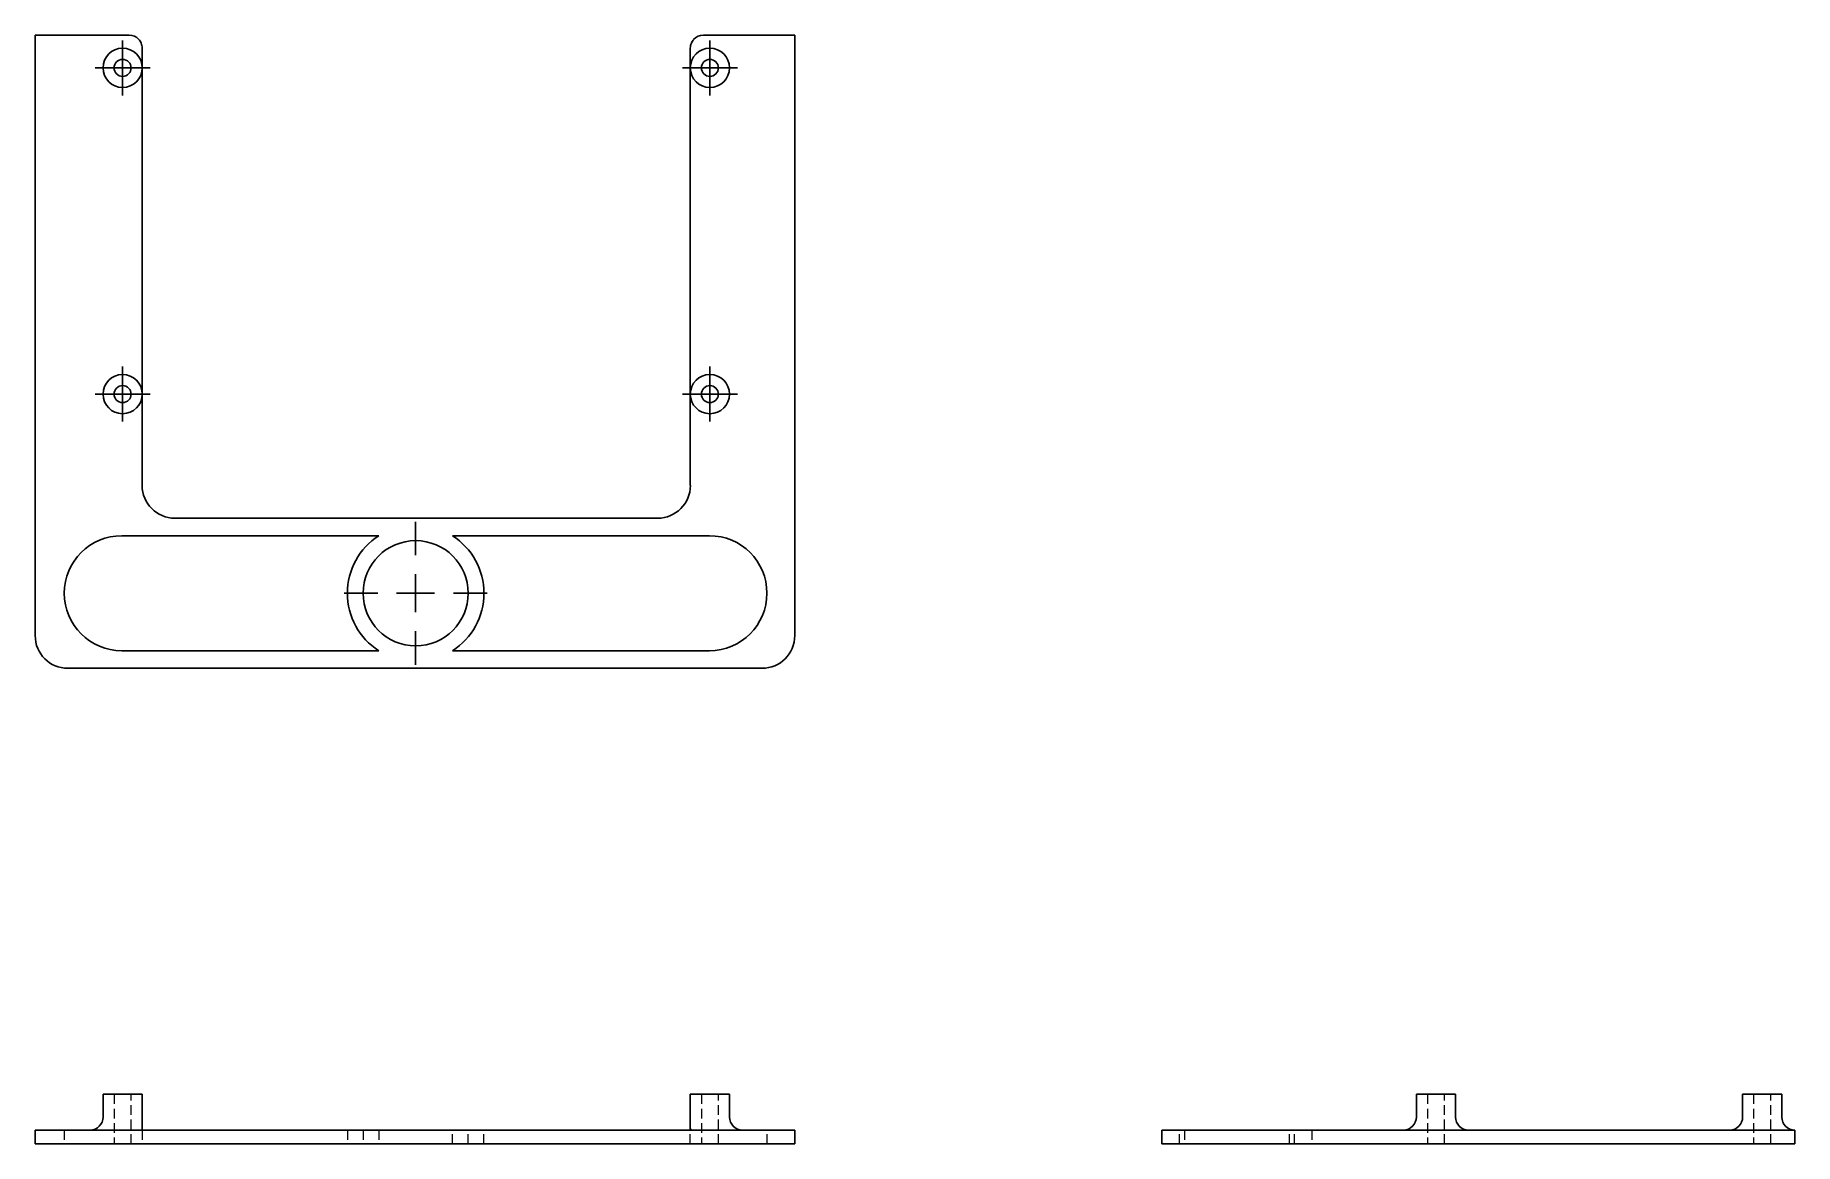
# Model space of a CAD drawing. Header units: millimetres. Extents: x 33 to 265, y 54 to 200.
import ezdxf

# ---------------------------------------------------------------- set-up
doc = ezdxf.new("R2010")
doc.units = ezdxf.units.MM
doc.linetypes.add('HIDDEN', pattern=[1.905, 1.27, -0.635])
doc.layers.add('10', color=7, linetype='Continuous')

# ---------------------------------------------------------------- blocks, each defined once
blk = doc.blocks.new('SW_CENTERMARKSYMBOL_0')
at = {"layer": '10', "color": 0}
for p, q in [((0, 5), (0, 9.42)), ((0, 0), (0, 2.5)), ((-5, 0), (-9.42, 0)), ((0, 0), (-2.5, 0)), ((0, 0), (0, -2.5)), ((0, 0), (2.5, 0)), ((5, 0), (9.42, 0)), ((0, -5), (0, -9.42))]:
    blk.add_line(p, q, dxfattribs=at)
blk = doc.blocks.new('SW_CENTERMARKSYMBOL_1')
at = {"layer": '10', "color": 0}
for p, q in [((0, 2.5), (0, 3.62)), ((0, 0), (0, 2.5)), ((-2.5, 0), (-3.62, 0)), ((0, 0), (-2.5, 0)), ((0, 0), (0, -2.5)), ((0, 0), (2.5, 0)), ((2.5, 0), (3.62, 0)), ((0, -2.5), (0, -3.62))]:
    blk.add_line(p, q, dxfattribs=at)
blk = doc.blocks.new('SW_CENTERMARKSYMBOL_2')
at = {"layer": '10', "color": 0}
for p, q in [((0, 2.5), (0, 3.62)), ((0, 0), (0, 2.5)), ((-2.5, 0), (-3.62, 0)), ((0, 0), (-2.5, 0)), ((0, 0), (0, -2.5)), ((0, 0), (2.5, 0)), ((2.5, 0), (3.62, 0)), ((0, -2.5), (0, -3.62))]:
    blk.add_line(p, q, dxfattribs=at)
blk = doc.blocks.new('SW_CENTERMARKSYMBOL_3')
at = {"layer": '10', "color": 0}
for p, q in [((0, 2.5), (0, 3.62)), ((0, 0), (0, 2.5)), ((-2.5, 0), (-3.62, 0)), ((0, 0), (-2.5, 0)), ((0, 0), (0, -2.5)), ((0, 0), (2.5, 0)), ((2.5, 0), (3.62, 0)), ((0, -2.5), (0, -3.62))]:
    blk.add_line(p, q, dxfattribs=at)
blk = doc.blocks.new('SW_CENTERMARKSYMBOL_4')
at = {"layer": '10', "color": 0}
for p, q in [((0, 2.5), (0, 3.62)), ((0, 0), (0, 2.5)), ((-2.5, 0), (-3.62, 0)), ((0, 0), (-2.5, 0)), ((0, 0), (0, -2.5)), ((0, 0), (2.5, 0)), ((2.5, 0), (3.62, 0)), ((0, -2.5), (0, -3.62))]:
    blk.add_line(p, q, dxfattribs=at)

msp = doc.modelspace()

# ---------------------------------------------------------------- linework, layer by layer
at = {"color": 7, "linetype": 'Continuous', "lineweight": 25}
for p, q in [((44.51, 199.67), (33, 199.67)), ((33, 120.63), (33, 199.67)), ((45.37, 199.67), (44.51, 199.67)), ((121.83, 199.67), (120.97, 199.67)), ((133, 199.67), (121.83, 199.67)), ((133, 199.67), (133, 120.63)), ((47.09, 197.95), (47.09, 195.37)), ((119.25, 195.37), (119.25, 197.95)), ((47.09, 195.37), (47.09, 191.94)), ((119.25, 191.94), (119.25, 195.37)), ((47.09, 191.94), (47.09, 155.85)), ((119.25, 155.85), (119.25, 191.94)), ((47.09, 155.85), (47.09, 152.42)), ((119.25, 152.42), (119.25, 155.85)), ((47.09, 152.42), (47.09, 148.98)), ((119.25, 148.98), (119.25, 152.42)), ((47.09, 148.98), (47.09, 140.39)), ((119.25, 140.39), (119.25, 148.98)), ((114.96, 136.09), (51.38, 136.09)), ((78.24, 133.78), (44.4, 133.78)), ((121.77, 133.78), (87.93, 133.78)), ((44.4, 118.64), (78.24, 118.64)), ((87.93, 118.64), (121.77, 118.64)), ((128.7, 116.33), (37.3, 116.33)), ((41.93, 60.26), (41.93, 57.26)), ((41.93, 60.26), (44.51, 60.26)), ((44.51, 60.26), (47.09, 60.26)), ((47.09, 55.54), (47.09, 60.26)), ((119.25, 60.26), (119.25, 55.54)), ((119.25, 60.26), (121.83, 60.26)), ((121.83, 60.26), (124.41, 60.26)), ((124.41, 57.26), (124.41, 60.26)), ((214.84, 60.26), (214.84, 57.26)), ((214.84, 60.26), (219.99, 60.26)), ((219.99, 57.26), (219.99, 60.26)), ((257.79, 60.26), (257.79, 57.26)), ((257.79, 60.26), (262.95, 60.26)), ((262.95, 57.26), (262.95, 60.26)), ((33, 53.74), (33, 55.54)), ((33, 55.54), (37.3, 55.54)), ((37.3, 53.74), (33, 53.74)), ((128.7, 55.54), (37.3, 55.54)), ((37.3, 53.74), (128.7, 53.74)), ((128.7, 55.54), (133, 55.54)), ((133, 53.74), (128.7, 53.74)), ((133, 55.54), (133, 53.74)), ((181.33, 53.74), (181.33, 55.54)), ((181.33, 55.54), (185.63, 55.54)), ((185.63, 53.74), (181.33, 53.74)), ((264.67, 55.54), (185.63, 55.54)), ((185.63, 53.74), (264.67, 53.74)), ((264.67, 53.74), (264.67, 55.54))]:
    msp.add_line(p, q, dxfattribs=at)
at = {"color": 7, "linetype": 'HIDDEN', "lineweight": 18}
for p, q in [((43.39, 60.26), (43.39, 53.74)), ((45.63, 53.74), (45.63, 60.26)), ((120.71, 60.26), (120.71, 53.74)), ((122.95, 53.74), (122.95, 60.26)), ((216.3, 60.26), (216.3, 53.74)), ((218.53, 53.74), (218.53, 60.26)), ((259.25, 60.26), (259.25, 53.74)), ((261.49, 53.74), (261.49, 60.26)), ((36.83, 55.54), (36.83, 53.74)), ((47.09, 55.54), (47.09, 53.74)), ((74.1, 55.54), (74.1, 53.74)), ((76.17, 55.54), (76.17, 53.74)), ((78.24, 55.54), (78.24, 53.74)), ((87.93, 53.74), (87.93, 55.54)), ((90, 53.74), (90, 55.54)), ((92.07, 53.74), (92.07, 55.54)), ((119.25, 53.74), (119.25, 55.54)), ((129.35, 53.74), (129.35, 55.54)), ((183.64, 53.74), (183.64, 55.54)), ((184.3, 55.54), (184.3, 53.74)), ((198.13, 53.74), (198.13, 55.54)), ((198.78, 53.74), (198.78, 55.54)), ((201.09, 55.54), (201.09, 53.74))]:
    msp.add_line(p, q, dxfattribs=at)
at = {"color": 7, "linetype": 'Continuous', "lineweight": 25}
for centre, radius in [((44.51, 195.37), 2.58), ((121.83, 195.37), 2.58), ((44.51, 195.37), 1.12), ((121.83, 195.37), 1.12), ((44.51, 152.42), 2.58), ((44.51, 152.42), 1.12), ((121.83, 152.42), 2.58), ((121.83, 152.42), 1.12), ((83.09, 126.21), 6.92)]:
    msp.add_circle(centre, radius, dxfattribs=at)
for centre, radius, start, end in [((45.37, 197.95), 1.72, 41.9803, 90), ((120.97, 197.95), 1.72, 90, 138.0197), ((51.38, 140.39), 4.3, 180, 270), ((114.96, 140.39), 4.3, 270, 0), ((44.4, 126.21), 7.57, 90, 270), ((83.09, 126.21), 8.99, 122.6071, 237.3929), ((83.09, 126.21), 8.99, 302.6071, 57.3929), ((121.77, 126.21), 7.57, 270, 90), ((37.3, 120.63), 4.3, 180, 270), ((128.7, 120.63), 4.3, 270, 0), ((40.22, 57.26), 1.72, 270, 0), ((126.13, 57.26), 1.72, 180, 270), ((213.12, 57.26), 1.72, 270, 0), ((221.71, 57.26), 1.72, 180, 270), ((256.08, 57.26), 1.72, 270, 0), ((264.67, 57.26), 1.72, 180, 270)]:
    msp.add_arc(centre, radius, start, end, dxfattribs=at)
for points in [[(46.95, 198.62), (46.88, 198.8), (46.77, 198.96), (46.65, 199.1)], [(119.7, 199.1), (119.57, 198.96), (119.47, 198.8), (119.39, 198.62)]]:
    msp.add_open_spline(points, degree=3, dxfattribs=at)
for points in [[(47.09, 197.95), (47.09, 198.07), (47.08, 198.18), (47.03, 198.41), (47, 198.52), (46.95, 198.62)], [(119.39, 198.62), (119.35, 198.52), (119.31, 198.41), (119.27, 198.18), (119.25, 198.07), (119.25, 197.95)]]:
    msp.add_open_spline(points, degree=3, knots=[0, 0, 0, 0, 0.5, 0.5, 1, 1, 1, 1], dxfattribs=at)
at = {"color": 7, "linetype": 'HIDDEN', "lineweight": 18}
for points, knots in [([(119.25, 55.54), (119.27, 55.59), (119.3, 55.7), (119.38, 55.61), (119.3, 55.56), (119.25, 55.54)], [0, 0, 0, 0, 0.333757, 0.67315, 1, 1, 1, 1]), ([(119.62, 55.54), (119.61, 55.54), (119.58, 55.54), (119.52, 55.54), (119.45, 55.55), (119.41, 55.55), (119.39, 55.55)], [0, 0, 0, 0, 0.040072, 0.354775, 0.676196, 1, 1, 1, 1]), ([(264, 55.54), (264, 55.54), (263.96, 55.54), (263.88, 55.54), (263.75, 55.55), (263.67, 55.55), (263.62, 55.55)], [0, 0, 0, 0, 0.036666, 0.352485, 0.675047, 1, 1, 1, 1])]:
    msp.add_open_spline(points, degree=3, knots=knots, dxfattribs=at)

# ---------------------------------------------------------------- block references
at = {"layer": '10'}
for name, p in [('SW_CENTERMARKSYMBOL_1', (44.51, 195.37)), ('SW_CENTERMARKSYMBOL_4', (121.83, 195.37)), ('SW_CENTERMARKSYMBOL_2', (44.51, 152.42)), ('SW_CENTERMARKSYMBOL_3', (121.83, 152.42)), ('SW_CENTERMARKSYMBOL_0', (83.09, 126.21))]:
    msp.add_blockref(name, p, dxfattribs=at)

doc.saveas('drawing.dxf')
